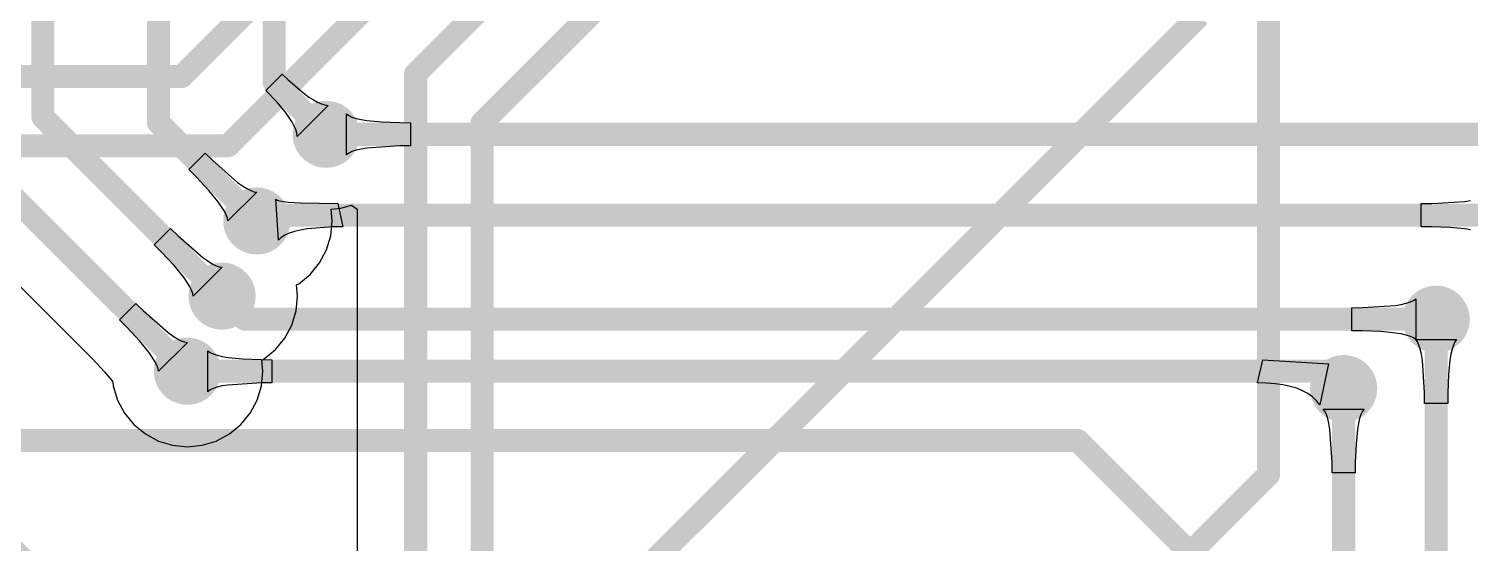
# Model space of a CAD drawing. Header units: millimetres. Extents: x 0 to 190, y 0 to 100.
# Drawn here: x 53.29 to 84.95, y 64.17 to 75.47 of the extents above; entities that cross this region are included whole.
import ezdxf

# ---------------------------------------------------------------- set-up
doc = ezdxf.new("R2010")
doc.units = ezdxf.units.MM
for name, color, linetype in [('BottomLayer', 5, 'Continuous'), ('BottomSolder', 6, 'Continuous'), ('TopLayer', 1, 'Continuous'), ('TopSolder', 216, 'Continuous'), ('ViaHoleLayer', 16, 'Continuous')]:
    doc.layers.add(name, color=color, linetype=linetype)

msp = doc.modelspace()

# ---------------------------------------------------------------- hatches: boundary and pattern name
at = {"layer": 'BottomLayer'}
h = msp.add_hatch(color=5, dxfattribs=at)
edge = h.paths.add_edge_path()
edge.add_arc((59.817, 73.152), 0.635, 0, 360)
h = msp.add_hatch(color=5, dxfattribs=at)
edge = h.paths.add_edge_path()
edge.add_arc((58.293, 71.247), 0.635, 0, 360)
h = msp.add_hatch(color=5, dxfattribs=at)
edge = h.paths.add_edge_path()
edge.add_arc((57.531, 69.596), 0.635, 0, 360)
h = msp.add_hatch(color=5, dxfattribs=at)
edge = h.paths.add_edge_path()
edge.add_arc((84.201, 69.088), 0.635, 0, 360)
h = msp.add_hatch(color=5, dxfattribs=at)
edge = h.paths.add_edge_path()
edge.add_arc((56.769, 67.945), 0.635, 0, 360)
h = msp.add_hatch(color=5, dxfattribs=at)
edge = h.paths.add_edge_path()
edge.add_arc((82.169, 67.564), 0.635, 0, 360)
at = {"layer": 'BottomSolder'}
h = msp.add_hatch(color=6, dxfattribs=at)
edge = h.paths.add_edge_path()
edge.add_arc((59.817, 73.152), 0.737, 0, 360)
h = msp.add_hatch(color=6, dxfattribs=at)
edge = h.paths.add_edge_path()
edge.add_arc((58.293, 71.247), 0.737, 0, 360)
h = msp.add_hatch(color=6, dxfattribs=at)
edge = h.paths.add_edge_path()
edge.add_arc((57.531, 69.596), 0.737, 0, 360)
h = msp.add_hatch(color=6, dxfattribs=at)
edge = h.paths.add_edge_path()
edge.add_arc((84.201, 69.088), 0.737, 0, 360)
h = msp.add_hatch(color=6, dxfattribs=at)
edge = h.paths.add_edge_path()
edge.add_arc((56.769, 67.945), 0.737, 0, 360)
h = msp.add_hatch(color=6, dxfattribs=at)
edge = h.paths.add_edge_path()
edge.add_arc((82.169, 67.564), 0.737, 0, 360)
at = {"layer": 'TopLayer'}
h = msp.add_hatch(color=1, dxfattribs=at)
edge = h.paths.add_edge_path()
edge.add_arc((59.817, 73.152), 0.635, 0, 360)
h = msp.add_hatch(color=1, dxfattribs=at)
edge = h.paths.add_edge_path()
edge.add_arc((58.293, 71.247), 0.635, 0, 360)
h = msp.add_hatch(color=1, dxfattribs=at)
edge = h.paths.add_edge_path()
edge.add_arc((57.531, 69.596), 0.635, 0, 360)
h = msp.add_hatch(color=1, dxfattribs=at)
edge = h.paths.add_edge_path()
edge.add_arc((84.201, 69.088), 0.635, 0, 360)
h = msp.add_hatch(color=1, dxfattribs=at)
edge = h.paths.add_edge_path()
edge.add_arc((56.769, 67.945), 0.635, 0, 360)
h = msp.add_hatch(color=1, dxfattribs=at)
edge = h.paths.add_edge_path()
edge.add_arc((82.169, 67.564), 0.635, 0, 360)
at = {"layer": 'TopSolder'}
h = msp.add_hatch(color=216, dxfattribs=at)
edge = h.paths.add_edge_path()
edge.add_arc((59.817, 73.152), 0.737, 0, 360)
h = msp.add_hatch(color=216, dxfattribs=at)
edge = h.paths.add_edge_path()
edge.add_arc((58.293, 71.247), 0.737, 0, 360)
h = msp.add_hatch(color=216, dxfattribs=at)
edge = h.paths.add_edge_path()
edge.add_arc((57.531, 69.596), 0.737, 0, 360)
h = msp.add_hatch(color=216, dxfattribs=at)
edge = h.paths.add_edge_path()
edge.add_arc((84.201, 69.088), 0.737, 0, 360)
h = msp.add_hatch(color=216, dxfattribs=at)
edge = h.paths.add_edge_path()
edge.add_arc((56.769, 67.945), 0.737, 0, 360)
h = msp.add_hatch(color=216, dxfattribs=at)
edge = h.paths.add_edge_path()
edge.add_arc((82.169, 67.564), 0.737, 0, 360)
at = {"layer": 'ViaHoleLayer'}
h = msp.add_hatch(color=16, dxfattribs=at)
edge = h.paths.add_edge_path()
edge.add_arc((59.817, 73.152), 0.356, 0, 360)
h = msp.add_hatch(color=16, dxfattribs=at)
edge = h.paths.add_edge_path()
edge.add_arc((58.293, 71.247), 0.356, 0, 360)
h = msp.add_hatch(color=16, dxfattribs=at)
edge = h.paths.add_edge_path()
edge.add_arc((57.531, 69.596), 0.356, 0, 360)
h = msp.add_hatch(color=16, dxfattribs=at)
edge = h.paths.add_edge_path()
edge.add_arc((84.201, 69.088), 0.356, 0, 360)
h = msp.add_hatch(color=16, dxfattribs=at)
edge = h.paths.add_edge_path()
edge.add_arc((56.769, 67.945), 0.356, 0, 360)
h = msp.add_hatch(color=16, dxfattribs=at)
edge = h.paths.add_edge_path()
edge.add_arc((82.169, 67.564), 0.356, 0, 360)

# ---------------------------------------------------------------- linework, layer by layer
at = {"layer": 'BottomLayer'}
for p, q in [((60.266, 72.703), (60.266, 73.601)), ((60.266, 73.601), (60.315, 73.564)), ((60.315, 73.564), (60.384, 73.531)), ((60.384, 73.531), (60.474, 73.502)), ((60.474, 73.502), (60.584, 73.476)), ((60.584, 73.476), (60.714, 73.455)), ((60.714, 73.455), (61.035, 73.424)), ((61.035, 73.424), (61.438, 73.408)), ((61.438, 73.408), (61.669, 73.406)), ((61.669, 73.406), (61.669, 72.898)), ((60.584, 72.828), (60.474, 72.802)), ((60.714, 72.849), (60.584, 72.828)), ((61.438, 72.896), (60.714, 72.849)), ((61.669, 72.898), (61.438, 72.896)), ((60.315, 72.74), (60.266, 72.703)), ((60.384, 72.773), (60.315, 72.74)), ((60.474, 72.802), (60.384, 72.773)), ((58.77, 70.828), (58.71, 71.726)), ((58.71, 71.726), (58.743, 71.708)), ((58.743, 71.708), (58.8, 71.691)), ((58.8, 71.691), (58.88, 71.676)), ((58.88, 71.676), (58.982, 71.663)), ((58.982, 71.663), (59.254, 71.644)), ((59.254, 71.644), (60.071, 71.628)), ((60.071, 71.628), (60.185, 71.12)), ((83.873, 71.628), (84.104, 71.63)), ((83.873, 71.12), (83.873, 71.628)), ((84.104, 71.63), (84.828, 71.677)), ((84.828, 71.677), (84.958, 71.698)), ((58.909, 70.933), (58.83, 70.883)), ((59.005, 70.977), (58.909, 70.933)), ((59.12, 71.015), (59.005, 70.977)), ((59.252, 71.047), (59.12, 71.015)), ((59.403, 71.073), (59.252, 71.047)), ((59.963, 71.117), (59.403, 71.073)), ((60.185, 71.12), (59.963, 71.117)), ((84.104, 71.118), (83.873, 71.12)), ((84.507, 71.102), (84.104, 71.118)), ((84.828, 71.071), (84.507, 71.102)), ((84.958, 71.05), (84.828, 71.071)), ((58.83, 70.883), (58.77, 70.828)), ((82.349, 69.342), (82.58, 69.344)), ((82.349, 68.834), (82.349, 69.342)), ((82.58, 69.344), (83.304, 69.391)), ((83.304, 69.391), (83.434, 69.412)), ((83.434, 69.412), (83.544, 69.438)), ((83.544, 69.438), (83.634, 69.467)), ((83.634, 69.467), (83.703, 69.5)), ((83.703, 69.5), (83.752, 69.537)), ((83.752, 69.537), (83.752, 68.639)), ((82.58, 68.832), (82.349, 68.834)), ((82.983, 68.816), (82.58, 68.832)), ((83.304, 68.785), (82.983, 68.816)), ((83.434, 68.764), (83.304, 68.785)), ((83.544, 68.738), (83.434, 68.764)), ((83.634, 68.709), (83.544, 68.738)), ((83.703, 68.676), (83.634, 68.709)), ((57.218, 67.496), (57.218, 68.394)), ((57.218, 68.394), (57.267, 68.357)), ((83.752, 68.639), (83.703, 68.676)), ((57.267, 68.357), (57.336, 68.324)), ((57.336, 68.324), (57.426, 68.295)), ((57.426, 68.295), (57.536, 68.269)), ((57.536, 68.269), (57.666, 68.248)), ((57.666, 68.248), (57.987, 68.217)), ((57.987, 68.217), (58.39, 68.201)), ((58.39, 68.201), (58.621, 68.199)), ((58.621, 68.199), (58.621, 67.691)), ((80.277, 67.691), (80.391, 68.199)), ((80.391, 68.199), (81.837, 68.105)), ((81.837, 68.105), (81.644, 67.206)), ((57.267, 67.533), (57.218, 67.496)), ((57.336, 67.566), (57.267, 67.533)), ((57.426, 67.595), (57.336, 67.566)), ((57.536, 67.621), (57.426, 67.595)), ((57.666, 67.642), (57.536, 67.621)), ((58.39, 67.689), (57.666, 67.642)), ((58.621, 67.691), (58.39, 67.689)), ((80.477, 67.686), (80.277, 67.691)), ((80.663, 67.672), (80.477, 67.686)), ((80.836, 67.647), (80.663, 67.672)), ((80.993, 67.613), (80.836, 67.647)), ((81.137, 67.57), (80.993, 67.613)), ((81.267, 67.517), (81.137, 67.57)), ((81.382, 67.454), (81.267, 67.517)), ((81.484, 67.381), (81.382, 67.454)), ((81.571, 67.298), (81.484, 67.381)), ((81.644, 67.206), (81.571, 67.298))]:
    msp.add_line(p, q, dxfattribs=at)
at = {"layer": 'BottomLayer', "const_width": 0.508}
for points in [[(56.642, 74.422), (68.834, 86.614)], [(57.658, 72.898), (71.374, 86.614)], [(42.483, 74.422), (56.642, 74.422)], [(42.037, 72.898), (57.658, 72.898)], [(59.817, 73.152), (87.503, 73.152)], [(58.293, 71.247), (58.42, 71.374)], [(58.42, 71.374), (85.725, 71.374)], [(57.531, 69.596), (58.039, 69.088)], [(58.039, 69.088), (84.201, 69.088)], [(56.769, 67.945), (81.788, 67.945)], [(81.788, 67.945), (82.169, 67.564)], [(45.466, 66.421), (76.327, 66.421)], [(76.327, 66.421), (94.234, 48.514)]]:
    msp.add_lwpolyline(points, dxfattribs=at)
at = {"layer": 'BottomLayer', "const_width": 0.254}
for points in [[(56.515, 74.422, 1), (56.769, 74.422, 1)], [(56.515, 74.422, 1), (56.769, 74.422, 1)], [(57.531, 72.898, 1), (57.785, 72.898, 1)], [(57.531, 72.898, 1), (57.785, 72.898, 1)], [(59.69, 73.152, 1), (59.944, 73.152, 1)], [(58.293, 71.374, 1), (58.547, 71.374, 1)], [(58.293, 71.374, 1), (58.547, 71.374, 1)], [(58.166, 71.247, 1), (58.42, 71.247, 1)], [(57.404, 69.596, 1), (57.658, 69.596, 1)], [(57.912, 69.088, 1), (58.166, 69.088, 1)], [(57.912, 69.088, 1), (58.166, 69.088, 1)], [(84.074, 69.088, 1), (84.328, 69.088, 1)], [(56.642, 67.945, 1), (56.896, 67.945, 1)], [(81.661, 67.945, 1), (81.915, 67.945, 1)], [(81.661, 67.945, 1), (81.915, 67.945, 1)], [(82.042, 67.564, 1), (82.296, 67.564, 1)], [(76.2, 66.421, 1), (76.454, 66.421, 1)], [(76.2, 66.421, 1), (76.454, 66.421, 1)]]:
    msp.add_lwpolyline(points, format="xyb", close=True, dxfattribs=at)
at = {"layer": 'TopLayer'}
for p, q in [((58.494, 74.115), (58.854, 74.475)), ((58.854, 74.475), (58.983, 74.348)), ((58.735, 73.862), (58.494, 74.115)), ((58.983, 74.348), (59.334, 74.045)), ((58.924, 73.635), (58.735, 73.862)), ((59.862, 73.785), (59.184, 73.107)), ((59.334, 74.045), (59.438, 73.97)), ((59.438, 73.97), (59.536, 73.908)), ((59.536, 73.908), (59.627, 73.858)), ((59.627, 73.858), (59.712, 73.821)), ((59.712, 73.821), (59.79, 73.797)), ((59.79, 73.797), (59.862, 73.785)), ((58.999, 73.531), (58.924, 73.635)), ((59.061, 73.433), (58.999, 73.531)), ((59.111, 73.342), (59.061, 73.433)), ((59.148, 73.257), (59.111, 73.342)), ((59.172, 73.179), (59.148, 73.257)), ((59.184, 73.107), (59.172, 73.179)), ((50.148, 72.754), (54.708, 68.195)), ((56.804, 72.377), (57.163, 72.736)), ((57.163, 72.736), (57.328, 72.574)), ((57.328, 72.574), (57.873, 72.096)), ((56.966, 72.212), (56.804, 72.377)), ((57.239, 71.917), (56.966, 72.212)), ((57.444, 71.667), (57.239, 71.917)), ((58.293, 71.882), (57.658, 71.247)), ((57.873, 72.096), (57.98, 72.019)), ((57.98, 72.019), (58.076, 71.959)), ((58.076, 71.959), (58.16, 71.916)), ((58.16, 71.916), (58.232, 71.891)), ((58.232, 71.891), (58.293, 71.882)), ((57.521, 71.56), (57.444, 71.667)), ((57.581, 71.464), (57.521, 71.56)), ((60.141, 71.525), (60.375, 71.596)), ((60.375, 71.596), (60.502, 71.509)), ((57.624, 71.38), (57.581, 71.464)), ((57.649, 71.308), (57.624, 71.38)), ((57.658, 71.247), (57.649, 71.308)), ((59.92, 70.923), (59.952, 71.247)), ((59.927, 71.504), (60.141, 71.525)), ((59.952, 71.247), (59.927, 71.504)), ((60.502, 71.509), (60.502, 59.107)), ((56.042, 70.726), (56.401, 71.085)), ((56.401, 71.085), (56.566, 70.923)), ((56.566, 70.923), (57.111, 70.445)), ((59.826, 70.612), (59.92, 70.923)), ((56.204, 70.561), (56.042, 70.726)), ((59.672, 70.325), (59.826, 70.612)), ((56.477, 70.266), (56.204, 70.561)), ((57.111, 70.445), (57.218, 70.368)), ((57.218, 70.368), (57.314, 70.308)), ((57.314, 70.308), (57.398, 70.265)), ((59.466, 70.074), (59.672, 70.325)), ((56.682, 70.016), (56.477, 70.266)), ((56.759, 69.909), (56.682, 70.016)), ((57.531, 70.231), (56.896, 69.596)), ((57.398, 70.265), (57.47, 70.24)), ((57.47, 70.24), (57.531, 70.231)), ((59.215, 69.868), (59.466, 70.074)), ((56.819, 69.813), (56.759, 69.909)), ((56.862, 69.729), (56.819, 69.813)), ((56.887, 69.657), (56.862, 69.729)), ((56.896, 69.596), (56.887, 69.657)), ((59.166, 69.841), (59.215, 69.868)), ((59.19, 69.596), (59.166, 69.841)), ((55.28, 69.075), (55.639, 69.434)), ((55.639, 69.434), (55.804, 69.272)), ((59.158, 69.272), (59.19, 69.596)), ((55.442, 68.91), (55.28, 69.075)), ((55.804, 69.272), (56.349, 68.794)), ((59.064, 68.961), (59.158, 69.272)), ((55.715, 68.615), (55.442, 68.91)), ((56.349, 68.794), (56.456, 68.717)), ((56.456, 68.717), (56.552, 68.657)), ((58.91, 68.674), (59.064, 68.961)), ((55.92, 68.365), (55.715, 68.615)), ((56.769, 68.58), (56.134, 67.945)), ((56.552, 68.657), (56.636, 68.614)), ((56.636, 68.614), (56.708, 68.589)), ((56.708, 68.589), (56.769, 68.58)), ((58.453, 68.217), (58.704, 68.423)), ((58.704, 68.423), (58.91, 68.674)), ((83.789, 68.59), (83.752, 68.639)), ((83.752, 68.639), (84.65, 68.639)), ((83.822, 68.521), (83.789, 68.59)), ((83.851, 68.431), (83.822, 68.521)), ((83.877, 68.321), (83.851, 68.431)), ((84.551, 68.431), (84.525, 68.321)), ((84.58, 68.521), (84.551, 68.431)), ((84.613, 68.59), (84.58, 68.521)), ((84.65, 68.639), (84.613, 68.59)), ((54.708, 68.195), (54.943, 67.94)), ((55.997, 68.258), (55.92, 68.365)), ((56.057, 68.162), (55.997, 68.258)), ((56.1, 68.078), (56.057, 68.162)), ((56.125, 68.006), (56.1, 68.078)), ((58.404, 68.19), (58.453, 68.217)), ((58.428, 67.945), (58.404, 68.19)), ((83.898, 68.191), (83.877, 68.321)), ((83.945, 67.467), (83.898, 68.191)), ((84.504, 68.191), (84.473, 67.87)), ((84.525, 68.321), (84.504, 68.191)), ((54.943, 67.94), (55.107, 67.741)), ((56.134, 67.945), (56.125, 68.006)), ((58.396, 67.621), (58.428, 67.945)), ((84.473, 67.87), (84.457, 67.467)), ((55.107, 67.741), (55.134, 67.704)), ((55.134, 67.704), (55.142, 67.621)), ((55.142, 67.621), (55.236, 67.31)), ((58.302, 67.31), (58.396, 67.621)), ((83.947, 67.236), (83.945, 67.467)), ((84.457, 67.467), (84.455, 67.236)), ((55.236, 67.31), (55.39, 67.023)), ((58.148, 67.023), (58.302, 67.31)), ((84.455, 67.236), (83.947, 67.236)), ((55.39, 67.023), (55.596, 66.772)), ((57.942, 66.772), (58.148, 67.023)), ((81.757, 67.066), (81.72, 67.115)), ((81.72, 67.115), (82.618, 67.115)), ((81.79, 66.997), (81.757, 67.066)), ((81.819, 66.907), (81.79, 66.997)), ((81.845, 66.797), (81.819, 66.907)), ((82.519, 66.907), (82.493, 66.797)), ((82.548, 66.997), (82.519, 66.907)), ((82.581, 67.066), (82.548, 66.997)), ((82.618, 67.115), (82.581, 67.066)), ((55.596, 66.772), (55.847, 66.566)), ((55.847, 66.566), (56.134, 66.412)), ((57.404, 66.412), (57.691, 66.566)), ((57.691, 66.566), (57.942, 66.772)), ((81.866, 66.667), (81.845, 66.797)), ((81.913, 65.943), (81.866, 66.667)), ((82.472, 66.667), (82.441, 66.346)), ((82.493, 66.797), (82.472, 66.667)), ((56.134, 66.412), (56.445, 66.318)), ((56.445, 66.318), (56.769, 66.286)), ((56.769, 66.286), (57.093, 66.318)), ((57.093, 66.318), (57.404, 66.412)), ((82.441, 66.346), (82.425, 65.943)), ((81.915, 65.712), (81.913, 65.943)), ((82.425, 65.943), (82.423, 65.712)), ((82.423, 65.712), (81.915, 65.712))]:
    msp.add_line(p, q, dxfattribs=at)
at = {"layer": 'TopLayer', "const_width": 0.508}
for points in [[(53.594, 73.533), (53.594, 86.614)], [(56.134, 73.406), (56.134, 86.614)], [(58.674, 74.295), (58.674, 86.614)], [(61.783, 74.483), (73.914, 86.614)], [(63.244, 73.404), (76.454, 86.614)], [(80.518, 65.674), (80.518, 85.598)], [(67.056, 63.82), (78.994, 75.758)], [(61.783, 57.473), (61.783, 74.483)], [(58.674, 74.295), (59.817, 73.152)], [(51.054, 73.66), (56.769, 67.945)], [(53.594, 73.533), (57.531, 69.596)], [(56.134, 73.406), (58.293, 71.247)], [(63.244, 49.783), (63.244, 73.404)], [(45.466, 71.501), (61.976, 54.991)], [(84.201, 47.532), (84.201, 69.088)], [(82.169, 46.578), (82.169, 67.564)], [(68.328, 53.484), (80.518, 65.674)]]:
    msp.add_lwpolyline(points, dxfattribs=at)
at = {"layer": 'TopLayer', "const_width": 0.254}
for points in [[(61.656, 74.483, 1), (61.91, 74.483, 1)], [(61.656, 74.483, 1), (61.91, 74.483, 1)], [(58.547, 74.295, 1), (58.801, 74.295, 1)], [(58.547, 74.295, 1), (58.801, 74.295, 1)], [(53.467, 73.533, 1), (53.721, 73.533, 1)], [(53.467, 73.533, 1), (53.721, 73.533, 1)], [(56.007, 73.406, 1), (56.261, 73.406, 1)], [(56.007, 73.406, 1), (56.261, 73.406, 1)], [(63.117, 73.404, 1), (63.371, 73.404, 1)], [(63.117, 73.404, 1), (63.371, 73.404, 1)], [(59.69, 73.152, 1), (59.944, 73.152, 1)], [(58.166, 71.247, 1), (58.42, 71.247, 1)], [(57.404, 69.596, 1), (57.658, 69.596, 1)], [(84.074, 69.088, 1), (84.328, 69.088, 1)], [(56.642, 67.945, 1), (56.896, 67.945, 1)], [(82.042, 67.564, 1), (82.296, 67.564, 1)], [(80.391, 65.674, 1), (80.645, 65.674, 1)], [(80.391, 65.674, 1), (80.645, 65.674, 1)]]:
    msp.add_lwpolyline(points, format="xyb", close=True, dxfattribs=at)

doc.saveas('drawing.dxf')
